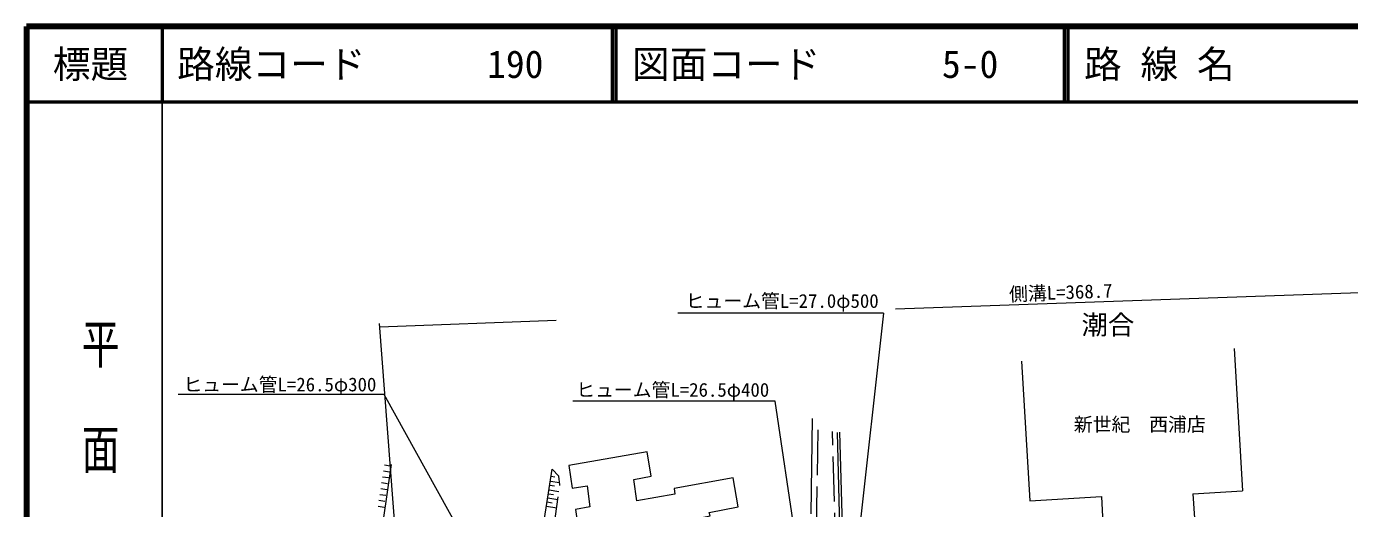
# Model space of a CAD drawing. Units: millimetres, scale not verified. Extents: x 40000 to 680000, y 20000 to 380000.
# Drawn here: x 40000 to 215621, y 316018 to 380000 of the extents above; entities that cross this region are included whole.
import ezdxf
from ezdxf.enums import TextEntityAlignment as Align

# ---------------------------------------------------------------- set-up
doc = ezdxf.new("R2010")
doc.units = ezdxf.units.MM
doc.header["$LTSCALE"] = 1000
doc.linetypes.add('DASHED', pattern=[7.5, 6, -1.5])
for name, color, linetype, lineweight in [('M-BGD', 7, 'Continuous', 13), ('M-BGD-EXST', 7, 'Continuous', 13), ('M-STR-HTXT', 7, 'Continuous', 13), ('M-TTL', 2, 'Continuous', 140), ('M-TTL-BAND', 7, 'Continuous', 25), ('M-TTL-LINE', 7, 'Continuous', 50)]:
    doc.layers.add(name, color=color, linetype=linetype, lineweight=lineweight)
doc.layers.add('M-BMK-HTXT', color=7, linetype='Continuous')
doc.layers.add('M-TTL-TXT', color=7, linetype='Continuous')
doc.styles.add('@ＭＳ ゴシック', font='')
doc.styles.add('ＭＳ ゴシック', font='')
doc.styles.get('@ＭＳ ゴシック').set_extended_font_data('@MS Gothic')
doc.styles.get('ＭＳ ゴシック').set_extended_font_data('MS Gothic')

msp = doc.modelspace()

# ---------------------------------------------------------------- linework, layer by layer
at = {"layer": 'M-BGD'}
for p, q in [((200295, 337276), (201432, 318378)), ((172071, 335579), (173185, 317060)), ((144166, 315300), (144331, 327976)), ((87506, 321806), (88297, 321686)), ((87267, 320240), (88058, 320120)), ((87387, 321023), (88177, 320903)), ((108325, 311921), (109802, 321233)), ((110145, 320195), (109650, 320273)), ((86910, 317891), (87701, 317770)), ((87029, 318674), (87820, 318554)), ((87148, 319457), (87939, 319337)), ((109284, 317968), (109949, 317862)), ((109368, 318499), (110687, 318290)), ((110073, 318966), (109458, 319064)), ((110773, 319423), (109546, 319617)), ((194832, 317981), (201432, 318378)), ((194832, 317981), (195025, 314756)), ((86671, 316325), (87462, 316204)), ((86790, 317108), (87581, 316987)), ((109027, 316348), (110388, 316132)), ((109114, 316892), (109789, 316785)), ((109199, 317432), (110539, 317219)), ((173185, 317060), (182677, 317631)), ((182677, 317631), (182893, 314026))]:
    msp.add_line(p, q, dxfattribs=at)
at = {"layer": 'M-BGD', "linetype": 'DASHED'}
msp.add_line((147718, 301946), (146981, 326225), dxfattribs=at)
for points in [[(145056, 326457), (144619, 303059), (137082, 274680)], [(109711, 296915), (109767, 311649), (110809, 319170), (110646, 320321), (109802, 321233)]]:
    msp.add_lwpolyline(points, dxfattribs=at)
at = {"layer": 'M-BGD'}
for points in [[(147620, 326124), (148172, 302852), (148632, 302858), (147950, 326133)], [(87139, 306446), (87375, 314512), (88433, 321852)]]:
    msp.add_lwpolyline(points, dxfattribs=at)
msp.add_lwpolyline([(122401, 323537), (112011, 321729), (112417, 318701), (114411, 319014), (114762, 316245), (112860, 315894), (113562, 311149), (114910, 311426), (115205, 310152), (120744, 311407), (121058, 310115), (123421, 310503), (123218, 311500), (127225, 312275), (126837, 314232), (130752, 315045), (130622, 315506), (134463, 316263), (133816, 320104), (125969, 318682), (126080, 317944), (121040, 317039), (120615, 319882), (122923, 320307)], close=True, dxfattribs=at)
at = {"layer": 'M-STR-HTXT'}
for p, q in [((223560, 344875), (155342, 342458)), ((110315, 340985), (86908, 340084)), ((153772, 341964), (126444, 341964)), ((153772, 341964), (149341, 302512)), ((90320, 294846), (86871, 340582)), ((139383, 330257), (112513, 330257)), ((143635, 301578), (139383, 330257))]:
    msp.add_line(p, q, dxfattribs=at)
msp.add_lwpolyline([(60123, 331213), (87431, 331213), (108653, 292859)], dxfattribs=at)
at = {"layer": 'M-TTL'}
for p, q in [((40000, 380000), (40000, 20000)), ((680000, 380000), (40000, 380000))]:
    msp.add_line(p, q, dxfattribs=at)
at = {"layer": 'M-TTL-BAND'}
msp.add_line((58000, 370000), (58000, 20000), dxfattribs=at)
at = {"layer": 'M-TTL-LINE'}
for p, q in [((58000, 380000), (58000, 370000)), ((117750, 380000), (117750, 370000)), ((118250, 380000), (118250, 370000)), ((177750, 380000), (177750, 370000)), ((178250, 380000), (178250, 370000)), ((40000, 370000), (680000, 370000))]:
    msp.add_line(p, q, dxfattribs=at)

# ---------------------------------------------------------------- texts
at = {"layer": 'M-BGD-EXST', "style": 'ＭＳ ゴシック'}
msp.add_text('新世紀\u3000西浦店', height=1833, dxfattribs=at).set_placement((179029, 325716), align=Align.BOTTOM_LEFT)
at = {"layer": 'M-BMK-HTXT', "style": 'ＭＳ ゴシック'}
msp.add_text('潮合', height=2566, dxfattribs=at).set_placement((180048, 338360), align=Align.BOTTOM_LEFT)
at = {"layer": 'M-STR-HTXT', "style": 'ＭＳ ゴシック'}
for s, p in [('ヒューム管L=27.0φ500', (140311, 343570)), ('ヒューム管L=26.5φ300', (73634, 332485)), ('ヒューム管L=26.5φ400', (125782, 331775))]:
    msp.add_text(s, height=1833, dxfattribs=at).set_placement(p, align=Align.MIDDLE_CENTER)
msp.add_text('側溝L=368.7', height=1833, rotation=2.028, dxfattribs=at).set_placement((177342, 343237), align=Align.BOTTOM_CENTER)
at = {"layer": 'M-TTL-BAND', "style": '@ＭＳ ゴシック', "width": 1.4}
msp.add_text('平  面  図', height=3666, rotation=270, dxfattribs=at).set_placement((49777, 306475), align=Align.MIDDLE_RIGHT)
at = {"layer": 'M-TTL-TXT', "style": 'ＭＳ ゴシック'}
msp.add_text('標題', height=3666, dxfattribs=at).set_placement((48500, 375000), align=Align.MIDDLE_CENTER)
for s, p in [('路線コード', (60000, 375000)), ('190', (101142, 375000)), ('図面コード', (120380, 375000)), ('5-0', (161521, 375000)), ('路 線 名', (180380, 375000))]:
    msp.add_text(s, height=3666, dxfattribs=at).set_placement(p, align=Align.MIDDLE_LEFT)

doc.saveas('drawing.dxf')
